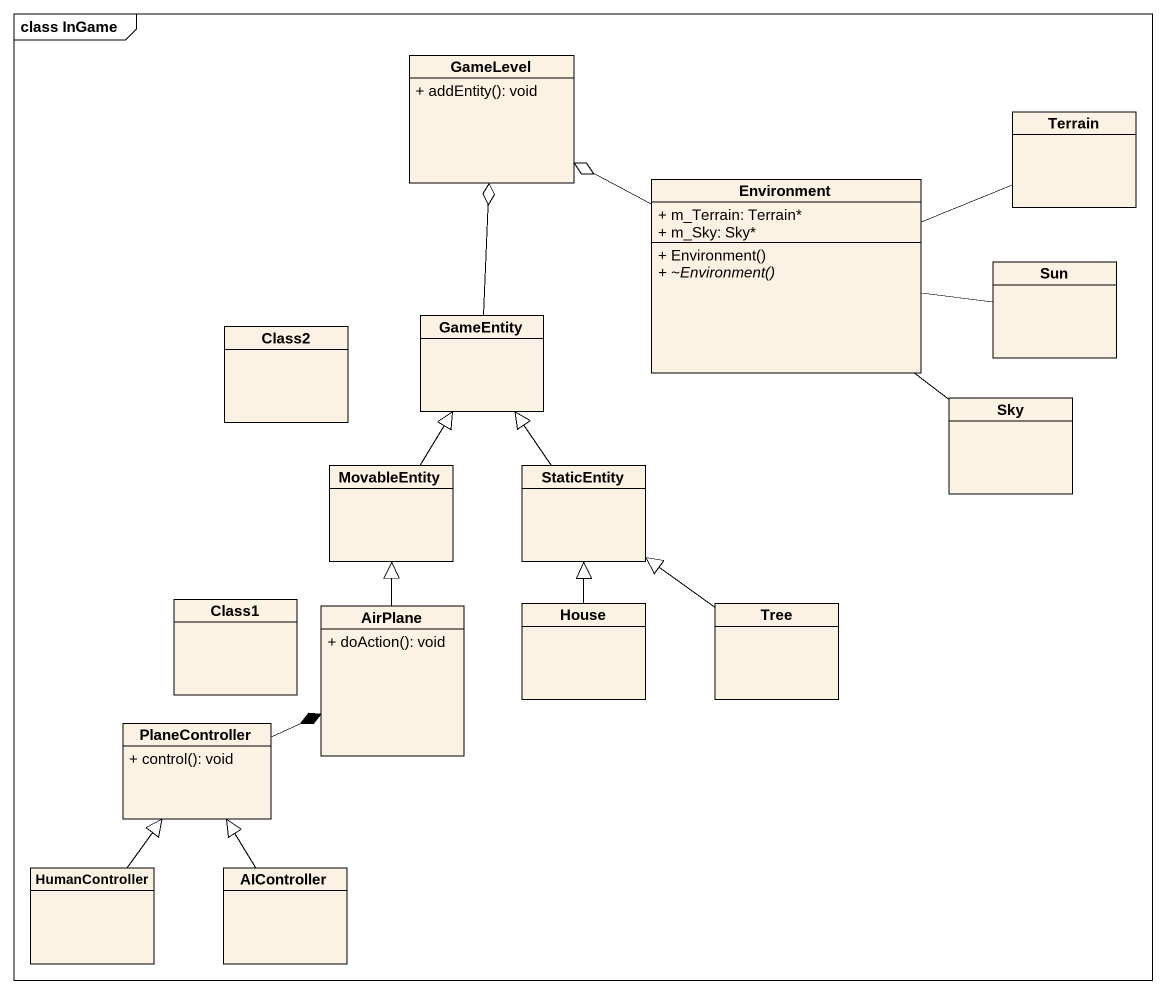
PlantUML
@startuml
mainframe class InGame
hide circle
hide empty members
skinparam classAttributeIconSize 0
class GameLevel {
  + addEntity(): void
}
class Terrain
class Environment {
  + m_Terrain: Terrain*
  + m_Sky: Sky*
  + Environment()
  {abstract} + ~Environment()
}
class Sun
class Class2
class GameEntity
class Sky
class MovableEntity
class StaticEntity
class Class1
class AirPlane {
  + doAction(): void
}
class House
class Tree
class PlaneController {
  + control(): void
}
class HumanController
class AIController
Environment -left-o GameLevel
Environment -right- Terrain
Environment -- Sky
Sun -left- Environment
GameEntity -up-o GameLevel
MovableEntity -up-|> GameEntity
StaticEntity -up-|> GameEntity
AirPlane -up-|> MovableEntity
House -up-|> StaticEntity
Tree -up-|> StaticEntity
PlaneController -right-* AirPlane
HumanController -up-|> PlaneController
AIController -up-|> PlaneController
@enduml
